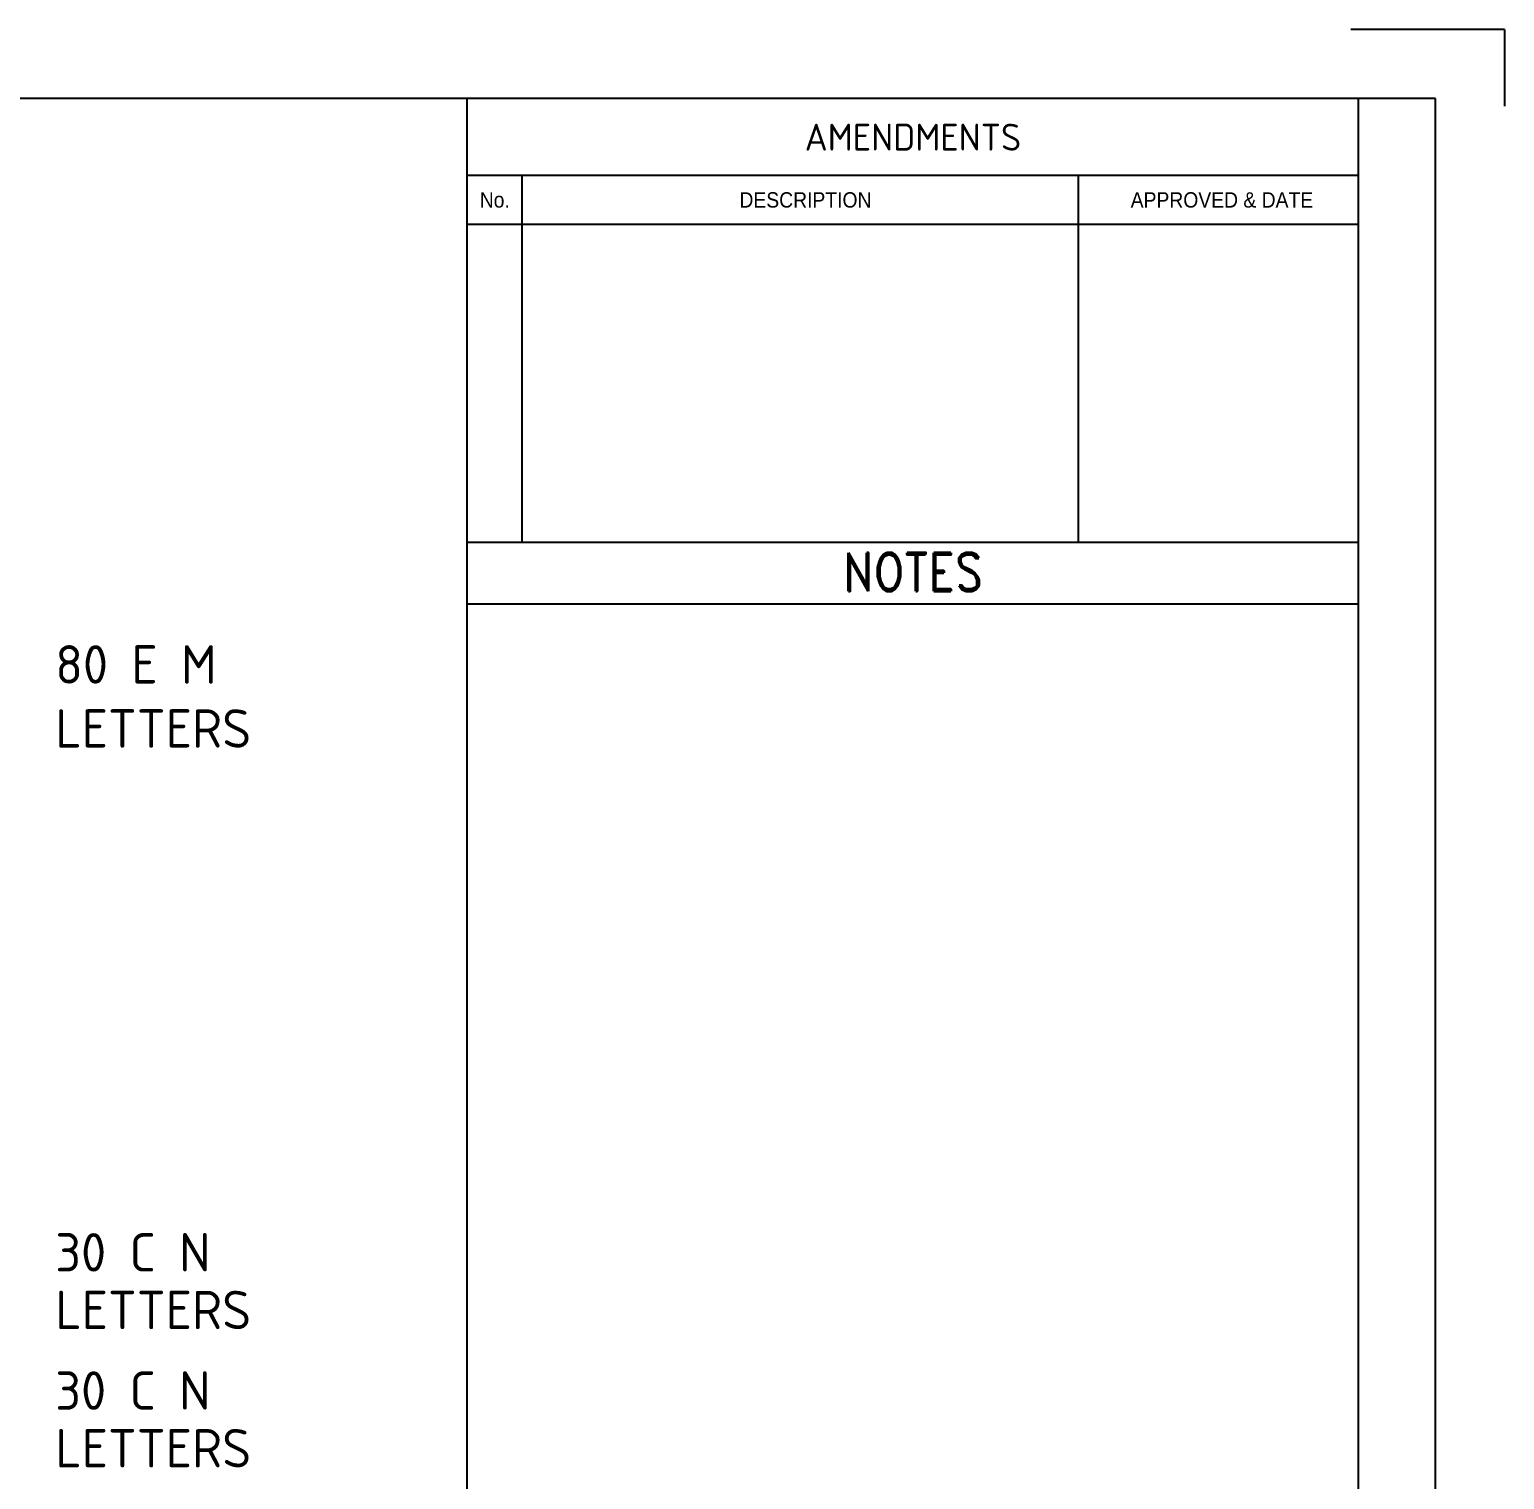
# Model space of a CAD drawing. Header units: millimetres. Extents: x 0 to 420, y 0 to 297.
# Drawn here: x 324 to 420, y 202.6 to 297 of the extents above; entities that cross this region are included whole.
import ezdxf
from ezdxf.enums import TextEntityAlignment as Align

# ---------------------------------------------------------------- set-up
doc = ezdxf.new("R2010")
doc.units = ezdxf.units.MM
doc.header["$MEASUREMENT"] = 0
for name, color, linetype in [('COMMENTS', 4, 'Continuous'), ('L35', 3, 'Continuous'), ('TBLK18', 4, 'Continuous'), ('TBLK25', 1, 'Continuous'), ('TBLK35', 3, 'Continuous'), ('TBLK50', 7, 'Continuous')]:
    doc.layers.add(name, color=color, linetype=linetype)
doc.styles.add('HELVL', font='helvl', dxfattribs={"width": 0.8})
doc.styles.add('iso', font='iso3098b.shx')
doc.styles.add('ROMAND', font='romand')

# ---------------------------------------------------------------- blocks, each defined once
blk = doc.blocks.new('A3BBLK')
at = {"layer": 'TBLK25'}
for q in [(410, 297), (420, 292)]:
    blk.add_line((420, 297), q, dxfattribs=at)
at = {"layer": 'TBLK50'}
for p, q in [((415.5, 292.5), (13, 292.5)), ((352.5, 4.5), (352.5, 292.5)), ((415.5, 4.5), (415.5, 292.5))]:
    blk.add_line(p, q, dxfattribs=at)
blk = doc.blocks.new('title block')
at = {"layer": 'TBLK25'}
for p, q in [((410.5, 287.5), (352.5, 287.5)), ((356.074, 263.597), (356.074, 287.5)), ((392.28, 263.597), (392.28, 287.5)), ((410.5, 284.3), (352.5, 284.3)), ((410.5, 263.597), (352.5, 263.597)), ((410.5, 259.597), (352.5, 259.597))]:
    blk.add_line(p, q, dxfattribs=at)
at = {"layer": 'TBLK35'}
blk.add_line((410.5, 57), (410.5, 292.5), dxfattribs=at)
blk.add_blockref('A3BBLK', (0, 0))
at = {"layer": 'TBLK18', "style": 'HELVL', "width": 0.9}
for s, p in [('No.', (354.287, 285.407)), ('DESCRIPTION', (374.506, 285.407)), ('APPROVED & DATE', (401.61, 285.407))]:
    blk.add_text(s, height=1, dxfattribs=at).set_placement(p, align=Align.CENTER)
at = {"layer": 'TBLK18', "style": 'iso'}
blk.add_attdef('MR_DIRECTORATE', text='', height=1.5, dxfattribs=at).set_placement((381.5, 67.119), align=Align.CENTER)
for tag, p in [('STREET_NAME', (355.514, 61.1)), ('SUBURB_POSTCODE', (388.488, 61.1)), ('TELEPHONE_NO.', (368.306, 58.836)), ('FAX_NO.', (393.555, 58.836))]:
    blk.add_attdef(tag, p, '', height=1.5, dxfattribs=at)
at = {"layer": 'TBLK25', "style": 'iso'}
blk.add_text('AMENDMENTS', height=1.75, dxfattribs=at).set_placement((381.5, 289.116), align=Align.CENTER)
at = {"layer": 'TBLK25', "style": 'ROMAND', "width": 0.85}
blk.add_text('NOTES', height=2.5, dxfattribs=at).set_placement((381.5, 260.44), align=Align.CENTER)
at = {"layer": 'TBLK25', "style": 'iso'}
for tag, height, p in [('MR_BRANCH', 2, (381.5, 64.199)), ('ROAD_SECTION', 1.75, (384.5, 29.162)), ('SLK', 1.75, (384.5, 26.108)), ('CHAINAGE', 1.75, (384.5, 19.205))]:
    blk.add_attdef(tag, text='', height=height, dxfattribs=at).set_placement(p, align=Align.CENTER)
for tag, p, height in [('FILE_NUMBER', (371.773, 53.237), 2.5), ('DESIGNED_/_DRAWN', (371.773, 48.487), 2), ('VERIFIED', (371.773, 43.487), 2), ('APPROVED', (371.773, 38.487), 2), ('LOCAL_AUTHORITY', (370.48, 16.733), 1.25)]:
    blk.add_attdef(tag, p, '', height=height, dxfattribs=at)
at = {"layer": 'TBLK35', "style": 'iso', "width": 0.9}
for tag, p in [('ROAD_PROJECT&NUMBER', (384.5, 32.231)), ('DRAWING_DESCRIPTION', (384.5, 22.288))]:
    blk.add_attdef(tag, text='', height=2.5, dxfattribs=at).set_placement(p, align=Align.CENTER)
at = {"layer": 'TBLK50', "style": 'iso'}
blk.add_attdef('DRG_NUMBER', (356.803, 6.021), '', height=5, dxfattribs=at)
blk = doc.blocks.new('BLK4DES')
at = {"layer": 'COMMENTS', "style": 'iso'}
for s, p in [('30 C N', (0, 0)), ('LETTERS', (0, -3.75))]:
    blk.add_text(s, height=2.5, dxfattribs=at).set_placement(p)
blk = doc.blocks.new('BLK3DES')
at = {"layer": 'COMMENTS', "style": 'iso'}
for s, p in [('30 C N', (0, 0)), ('LETTERS', (0, -3.75))]:
    blk.add_text(s, height=2.5, dxfattribs=at).set_placement(p)

msp = doc.modelspace()

# ---------------------------------------------------------------- block references
at = {"color": 1}
msp.add_blockref('title block', (0, 0), dxfattribs=at)
at = {"layer": 'L35'}
for name, p in [('BLK3DES', (325.6836, 216.1468)), ('BLK4DES', (325.6836, 207.1468))]:
    msp.add_blockref(name, p, dxfattribs=at)

# ---------------------------------------------------------------- texts
at = {"layer": 'COMMENTS', "insert": (325.6836, 256.9171), "char_height": 2.5, "width": 12.54872, "attachment_point": 1, "style": 'iso'}
msp.add_mtext('80 E M LETTERS', dxfattribs=at)

doc.saveas('drawing.dxf')
